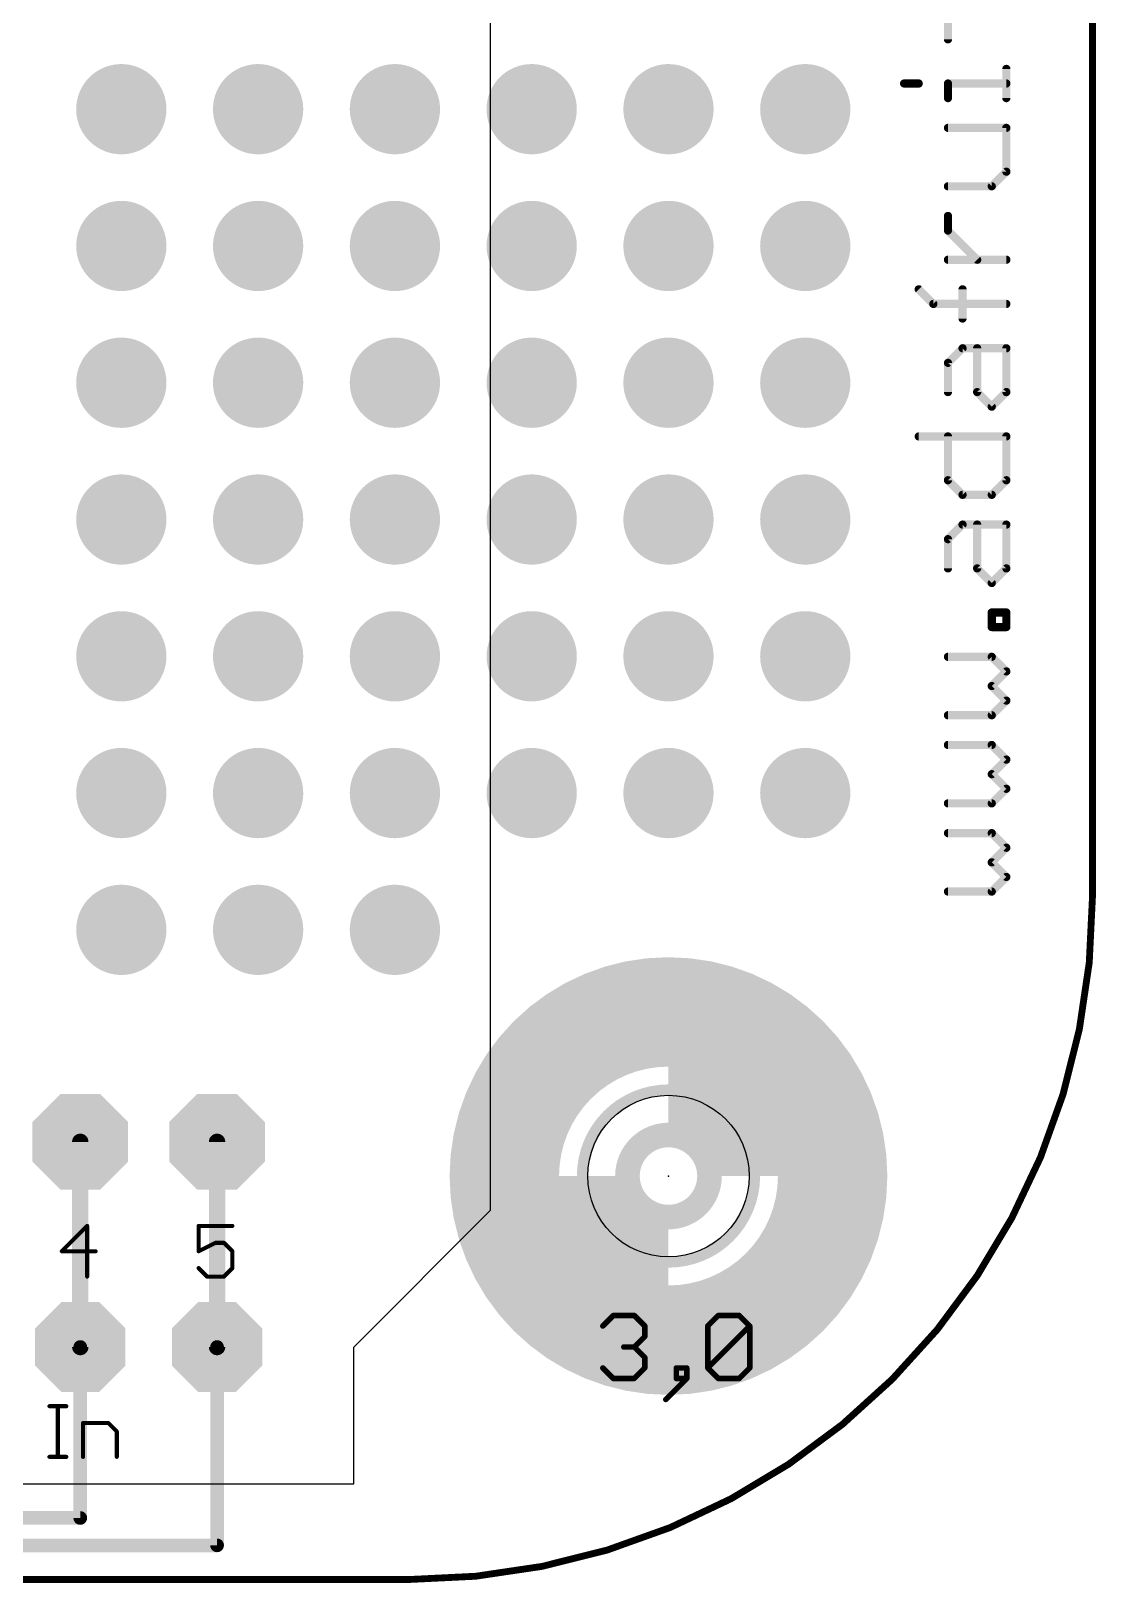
# Model space of a CAD drawing. Extents: x -0.4 to 91.5, y -0.3 to 57.4.
# Drawn here: x 71.73 to 91.5, y -0.06 to 28.76 of the extents above; entities that cross this region are included whole.
import ezdxf

# ---------------------------------------------------------------- set-up
doc = ezdxf.new("R2010")
doc.units = 0
for name, color, linetype in [('1', 12, 'CONTINUOUS'), ('17', 110, 'CONTINUOUS'), ('18', 110, 'CONTINUOUS'), ('20', 53, 'CONTINUOUS'), ('21', 253, 'CONTINUOUS'), ('22', 253, 'CONTINUOUS'), ('23', 53, 'CONTINUOUS'), ('39', 12, 'CONTINUOUS'), ('40', 132, 'CONTINUOUS'), ('41', 12, 'CONTINUOUS'), ('42', 132, 'CONTINUOUS'), ('43', 110, 'CONTINUOUS'), ('48', 253, 'CONTINUOUS'), ('51', 253, 'CONTINUOUS')]:
    doc.layers.add(name, color=color, linetype=linetype)

# ---------------------------------------------------------------- blocks, each defined once
blk = doc.blocks.new('RECT')
blk.add_solid([(-0.5, -0.5), (0.5, -0.5), (-0.5, 0.5), (0.5, 0.5)])
blk = doc.blocks.new('OCTAGONP')
at = {"const_width": 0.5}
blk.add_lwpolyline([(-0.25, -0.1036), (-0.25, 0.1036), (-0.1036, 0.25), (0.1036, 0.25), (0.25, 0.1036), (0.25, -0.1036), (0.1036, -0.25), (-0.1036, -0.25), (-0.25, -0.1036), (-0.25, 0.1036)], dxfattribs=at)
blk = doc.blocks.new('ROUNDP')
at = {"const_width": 0.5}
blk.add_lwpolyline([(0, -0.25, 1), (0, 0.25, 1), (0, -0.25)], format="xyb", dxfattribs=at)
blk = doc.blocks.new('ROUNDV')
at = {"const_width": 0.5}
blk.add_lwpolyline([(0, -0.25, 1), (0, 0.25, 1), (0, -0.25)], format="xyb", dxfattribs=at)

msp = doc.modelspace()

# ---------------------------------------------------------------- linework, layer by layer
at = {"layer": '1'}
for points, const_width in [([(72.644, 4.318), (72.644, 8.128)], 0.3048), ([(75.184, 4.318), (75.184, 8.128)], 0.3048), ([(72.644, 1.143), (72.644, 4.318)], 0.254), ([(75.184, 0.635), (75.184, 4.318)], 0.254), ([(42.672, 1.143), (72.644, 1.143)], 0.254), ([(42.418, 0.635), (75.184, 0.635)], 0.254)]:
    msp.add_lwpolyline(points, dxfattribs=dict(at, const_width=const_width))
for points, const_width in [([(72.7202, 8.128, 1), (72.5678, 8.128)], 0.1524), ([(75.2602, 8.128, 1), (75.1078, 8.128)], 0.1524), ([(72.5678, 4.318, 1), (72.7202, 4.318)], 0.1524), ([(72.7075, 4.318, 1), (72.5805, 4.318)], 0.127), ([(75.1078, 4.318, 1), (75.2602, 4.318)], 0.1524), ([(75.2475, 4.318, 1), (75.1205, 4.318)], 0.127), ([(72.5805, 1.143, 1), (72.7075, 1.143)], 0.127), ([(72.644, 1.0795, 1), (72.644, 1.2065)], 0.127), ([(75.1205, 0.635, 1), (75.2475, 0.635)], 0.127), ([(75.184, 0.5715, 1), (75.184, 0.6985)], 0.127)]:
    msp.add_lwpolyline(points, format="xyb", dxfattribs=dict(at, const_width=const_width))
at = {"layer": '20', "const_width": 0.127}
for points in [[(91.44, 44.196), (91.44, 12.7)], [(78.74, 0), (12.7, 0)]]:
    msp.add_lwpolyline(points, dxfattribs=at)
at = {"layer": '20'}
for points, const_width in [([(78.74, 0, 0.4142), (91.44, 12.7)], 0.127), ([(91.4718, 12.7, 1), (91.4082, 12.7)], 0.0635), ([(91.4082, 12.7, 1), (91.4718, 12.7)], 0.0635), ([(78.74, 0.0318, 1), (78.74, -0.0318)], 0.0635), ([(78.74, -0.0318, 1), (78.74, 0.0318)], 0.0635)]:
    msp.add_lwpolyline(points, format="xyb", dxfattribs=dict(at, const_width=const_width))
msp.add_circle((83.566, 7.493), 1.5, dxfattribs=at)
at = {"layer": '21'}
for points, const_width in [([(88.7551, 28.602), (88.7551, 29.1444)], 0.1524), ([(89.8398, 27.5106), (89.8398, 28.0529)], 0.1524), ([(87.9416, 27.7818), (88.2128, 27.7818)], 0.1524), ([(88.7551, 27.5106), (88.7551, 27.7818)], 0.1524), ([(88.7551, 27.7818), (89.8398, 27.7818)], 0.1524), ([(89.8398, 26.9581), (88.7551, 26.9581)], 0.1524), ([(89.8398, 26.1446), (89.8398, 26.9581)], 0.1524), ([(88.7551, 25.8735), (89.5686, 25.8735)], 0.1524), ([(89.5686, 25.8735), (89.8398, 26.1446)], 0.1524), ([(88.7551, 25.0515), (88.7551, 25.3226)], 0.1524), ([(89.2975, 24.5092), (88.7551, 25.0515)], 0.1524), ([(89.8398, 24.5092), (88.7551, 24.5092)], 0.1524), ([(88.484, 23.6889), (88.2128, 23.96)], 0.1524), ([(89.0263, 23.4177), (89.0263, 23.96)], 0.1524), ([(89.8398, 23.6889), (88.484, 23.6889)], 0.1524), ([(88.7551, 22.5941), (89.0263, 22.8652)], 0.1524), ([(89.0263, 22.8652), (89.8398, 22.8652)], 0.1524), ([(89.2975, 22.0517), (89.2975, 22.8652)], 0.1524), ([(89.8398, 22.8652), (89.8398, 22.0517)], 0.1524), ([(88.7551, 22.0517), (88.7551, 22.5941)], 0.1524), ([(89.5686, 21.7806), (89.2975, 22.0517)], 0.1524), ([(89.8398, 22.0517), (89.5686, 21.7806)], 0.1524), ([(88.2128, 21.2281), (89.8398, 21.2281)], 0.1524), ([(88.7551, 20.4146), (88.7551, 21.2281)], 0.1524), ([(89.8398, 21.2281), (89.8398, 20.4146)], 0.1524), ([(89.0263, 20.1434), (88.7551, 20.4146)], 0.1524), ([(89.8398, 20.4146), (89.5686, 20.1434)], 0.1524), ([(89.5686, 20.1434), (89.0263, 20.1434)], 0.1524), ([(88.7551, 19.3197), (89.0263, 19.5909)], 0.1524), ([(89.0263, 19.5909), (89.8398, 19.5909)], 0.1524), ([(89.2975, 18.7774), (89.2975, 19.5909)], 0.1524), ([(89.8398, 19.5909), (89.8398, 18.7774)], 0.1524), ([(88.7551, 18.7774), (88.7551, 19.3197)], 0.1524), ([(89.5686, 18.5062), (89.2975, 18.7774)], 0.1524), ([(89.8398, 18.7774), (89.5686, 18.5062)], 0.1524), ([(89.5686, 17.6877), (89.5686, 17.9588)], 0.1524), ([(89.5686, 17.9588), (89.8398, 17.9588)], 0.1524), ([(89.8398, 17.9588), (89.8398, 17.6877)], 0.1524), ([(89.8398, 17.6877), (89.5686, 17.6877)], 0.1524), ([(89.5686, 17.1352), (88.7551, 17.1352)], 0.1524), ([(89.8398, 16.864), (89.5686, 17.1352)], 0.1524), ([(89.5686, 16.5928), (89.8398, 16.864)], 0.1524), ([(89.8398, 16.3217), (89.5686, 16.5928)], 0.1524), ([(89.5686, 16.0505), (89.8398, 16.3217)], 0.1524), ([(88.7551, 16.0505), (89.5686, 16.0505)], 0.1524), ([(89.5686, 15.498), (88.7551, 15.498)], 0.1524), ([(89.8398, 15.2269), (89.5686, 15.498)], 0.1524), ([(89.5686, 14.9557), (89.8398, 15.2269)], 0.1524), ([(89.8398, 14.6845), (89.5686, 14.9557)], 0.1524), ([(89.5686, 14.4134), (89.8398, 14.6845)], 0.1524), ([(88.7551, 14.4134), (89.5686, 14.4134)], 0.1524), ([(89.5686, 13.8609), (88.7551, 13.8609)], 0.1524), ([(89.8398, 13.5897), (89.5686, 13.8609)], 0.1524), ([(89.5686, 13.3185), (89.8398, 13.5897)], 0.1524), ([(89.8398, 13.0474), (89.5686, 13.3185)], 0.1524), ([(89.5686, 12.7762), (89.8398, 13.0474)], 0.1524), ([(88.7551, 12.7762), (89.5686, 12.7762)], 0.1524), ([(72.7714, 6.5667), (72.3011, 6.0964)], 0.0762), ([(72.7714, 5.6261), (72.7714, 6.5667)], 0.0762), ([(75.4682, 6.5667), (74.8411, 6.5667)], 0.0762), ([(74.8411, 6.5667), (74.8411, 6.0964)], 0.0762), ([(72.3011, 6.0964), (72.9282, 6.0964)], 0.0762), ([(74.8411, 6.0964), (75.1546, 6.2532)], 0.0762), ([(75.1546, 6.2532), (75.3114, 6.2532)], 0.0762), ([(75.3114, 6.2532), (75.4682, 6.0964)], 0.0762), ([(75.4682, 6.0964), (75.4682, 5.7829)], 0.0762), ([(74.9979, 5.6261), (74.8411, 5.7829)], 0.0762), ([(75.4682, 5.7829), (75.3114, 5.6261)], 0.0762), ([(75.3114, 5.6261), (74.9979, 5.6261)], 0.0762), ([(72.071, 3.219), (72.3845, 3.219)], 0.0762), ([(72.2278, 2.2784), (72.2278, 3.219)], 0.0762), ([(72.6947, 2.2784), (72.6947, 2.9055)], 0.0762), ([(72.6947, 2.9055), (73.165, 2.9055)], 0.0762), ([(73.165, 2.9055), (73.3217, 2.7487)], 0.0762), ([(73.3217, 2.7487), (73.3217, 2.2784)], 0.0762), ([(72.071, 2.2784), (72.3845, 2.2784)], 0.0762)]:
    msp.add_lwpolyline(points, dxfattribs=dict(at, const_width=const_width))
for points, const_width in [([(88.717, 28.602, 1), (88.7932, 28.602)], 0.0762), ([(89.8779, 28.0529, 1), (89.8017, 28.0529)], 0.0762), ([(87.9416, 27.8199, 1), (87.9416, 27.7437)], 0.0762), ([(88.2128, 27.7437, 1), (88.2128, 27.8199)], 0.0762), ([(88.7932, 27.7818, 1), (88.717, 27.7818)], 0.0762), ([(88.7551, 27.8199, 1), (88.7551, 27.7437)], 0.0762), ([(89.8398, 27.7437, 1), (89.8398, 27.8199)], 0.0762), ([(88.717, 27.5106, 1), (88.7932, 27.5106)], 0.0762), ([(89.8017, 27.5106, 1), (89.8779, 27.5106)], 0.0762), ([(88.7551, 26.9962, 1), (88.7551, 26.92)], 0.0762), ([(89.8779, 26.9581, 1), (89.8017, 26.9581)], 0.0762), ([(89.8398, 26.92, 1), (89.8398, 26.9962)], 0.0762), ([(88.7551, 25.9116, 1), (88.7551, 25.8354)], 0.0762), ([(89.5417, 25.9004, 1), (89.5956, 25.8465)], 0.0762), ([(89.5686, 25.8354, 1), (89.5686, 25.9116)], 0.0762), ([(89.8017, 26.1446, 1), (89.8779, 26.1446)], 0.0762), ([(89.8667, 26.1177, 1), (89.8129, 26.1716)], 0.0762), ([(88.7932, 25.3226, 1), (88.717, 25.3226)], 0.0762), ([(88.7821, 25.0784, 1), (88.7282, 25.0245)], 0.0762), ([(88.717, 25.0515, 1), (88.7932, 25.0515)], 0.0762), ([(88.7551, 24.5473, 1), (88.7551, 24.4711)], 0.0762), ([(89.2705, 24.4822, 1), (89.3244, 24.5361)], 0.0762), ([(89.8398, 24.4711, 1), (89.8398, 24.5473)], 0.0762), ([(88.2398, 23.987, 1), (88.1859, 23.9331)], 0.0762), ([(89.0644, 23.96, 1), (88.9882, 23.96)], 0.0762), ([(88.484, 23.727, 1), (88.484, 23.6508)], 0.0762), ([(88.457, 23.6619, 1), (88.5109, 23.7158)], 0.0762), ([(89.8398, 23.6508, 1), (89.8398, 23.727)], 0.0762), ([(88.9882, 23.4177, 1), (89.0644, 23.4177)], 0.0762), ([(89.0263, 22.9033, 1), (89.0263, 22.8271)], 0.0762), ([(89.0532, 22.8383, 1), (88.9994, 22.8922)], 0.0762), ([(89.3356, 22.8652, 1), (89.2594, 22.8652)], 0.0762), ([(89.8779, 22.8652, 1), (89.8017, 22.8652)], 0.0762), ([(89.8398, 22.8271, 1), (89.8398, 22.9033)], 0.0762), ([(88.7932, 22.5941, 1), (88.717, 22.5941)], 0.0762), ([(88.7282, 22.621, 1), (88.7821, 22.5671)], 0.0762), ([(88.717, 22.0517, 1), (88.7932, 22.0517)], 0.0762), ([(89.3244, 22.0787, 1), (89.2705, 22.0248)], 0.0762), ([(89.2594, 22.0517, 1), (89.3356, 22.0517)], 0.0762), ([(89.8017, 22.0517, 1), (89.8779, 22.0517)], 0.0762), ([(89.8667, 22.0248, 1), (89.8129, 22.0787)], 0.0762), ([(89.5417, 21.8075, 1), (89.5956, 21.7536)], 0.0762), ([(89.5417, 21.7536, 1), (89.5956, 21.8075)], 0.0762), ([(88.2128, 21.2662, 1), (88.2128, 21.19)], 0.0762), ([(88.7932, 21.2281, 1), (88.717, 21.2281)], 0.0762), ([(89.8779, 21.2281, 1), (89.8017, 21.2281)], 0.0762), ([(89.8398, 21.19, 1), (89.8398, 21.2662)], 0.0762), ([(88.7821, 20.4415, 1), (88.7282, 20.3876)], 0.0762), ([(89.8667, 20.3876, 1), (89.8129, 20.4415)], 0.0762), ([(88.717, 20.4146, 1), (88.7932, 20.4146)], 0.0762), ([(89.0263, 20.1815, 1), (89.0263, 20.1053)], 0.0762), ([(88.9994, 20.1165, 1), (89.0532, 20.1703)], 0.0762), ([(89.5417, 20.1703, 1), (89.5956, 20.1165)], 0.0762), ([(89.5686, 20.1053, 1), (89.5686, 20.1815)], 0.0762), ([(89.8017, 20.4146, 1), (89.8779, 20.4146)], 0.0762), ([(89.0263, 19.629, 1), (89.0263, 19.5528)], 0.0762), ([(89.0532, 19.564, 1), (88.9994, 19.6178)], 0.0762), ([(89.3356, 19.5909, 1), (89.2594, 19.5909)], 0.0762), ([(89.8779, 19.5909, 1), (89.8017, 19.5909)], 0.0762), ([(89.8398, 19.5528, 1), (89.8398, 19.629)], 0.0762), ([(88.7932, 19.3197, 1), (88.717, 19.3197)], 0.0762), ([(88.7282, 19.3467, 1), (88.7821, 19.2928)], 0.0762), ([(88.717, 18.7774, 1), (88.7932, 18.7774)], 0.0762), ([(89.3244, 18.8044, 1), (89.2705, 18.7505)], 0.0762), ([(89.2594, 18.7774, 1), (89.3356, 18.7774)], 0.0762), ([(89.8017, 18.7774, 1), (89.8779, 18.7774)], 0.0762), ([(89.8667, 18.7505, 1), (89.8129, 18.8044)], 0.0762), ([(89.5417, 18.5332, 1), (89.5956, 18.4793)], 0.0762), ([(89.5417, 18.4793, 1), (89.5956, 18.5332)], 0.0762), ([(89.6067, 17.9588, 1), (89.5305, 17.9588)], 0.0762), ([(89.5686, 17.9969, 1), (89.5686, 17.9207)], 0.0762), ([(89.8779, 17.9588, 1), (89.8017, 17.9588)], 0.0762), ([(89.8398, 17.9207, 1), (89.8398, 17.9969)], 0.0762), ([(89.5686, 17.7258, 1), (89.5686, 17.6496)], 0.0762), ([(89.5305, 17.6877, 1), (89.6067, 17.6877)], 0.0762), ([(89.8017, 17.6877, 1), (89.8779, 17.6877)], 0.0762), ([(89.8398, 17.6496, 1), (89.8398, 17.7258)], 0.0762), ([(88.7551, 17.1733, 1), (88.7551, 17.0971)], 0.0762), ([(89.5956, 17.1621, 1), (89.5417, 17.1082)], 0.0762), ([(89.5686, 17.0971, 1), (89.5686, 17.1733)], 0.0762), ([(89.8667, 16.8371, 1), (89.8129, 16.8909)], 0.0762), ([(89.8129, 16.8371, 1), (89.8667, 16.8909)], 0.0762), ([(89.5956, 16.6198, 1), (89.5417, 16.5659)], 0.0762), ([(89.5417, 16.6198, 1), (89.5956, 16.5659)], 0.0762), ([(89.8667, 16.2947, 1), (89.8129, 16.3486)], 0.0762), ([(89.8129, 16.2947, 1), (89.8667, 16.3486)], 0.0762), ([(88.7551, 16.0886, 1), (88.7551, 16.0124)], 0.0762), ([(89.5417, 16.0775, 1), (89.5956, 16.0236)], 0.0762), ([(89.5686, 16.0124, 1), (89.5686, 16.0886)], 0.0762), ([(88.7551, 15.5361, 1), (88.7551, 15.4599)], 0.0762), ([(89.5956, 15.525, 1), (89.5417, 15.4711)], 0.0762), ([(89.5686, 15.4599, 1), (89.5686, 15.5361)], 0.0762), ([(89.8667, 15.1999, 1), (89.8129, 15.2538)], 0.0762), ([(89.8129, 15.1999, 1), (89.8667, 15.2538)], 0.0762), ([(89.5956, 14.9826, 1), (89.5417, 14.9287)], 0.0762), ([(89.5417, 14.9826, 1), (89.5956, 14.9287)], 0.0762), ([(89.8667, 14.6576, 1), (89.8129, 14.7115)], 0.0762), ([(89.8129, 14.6576, 1), (89.8667, 14.7115)], 0.0762), ([(88.7551, 14.4515, 1), (88.7551, 14.3753)], 0.0762), ([(89.5417, 14.4403, 1), (89.5956, 14.3864)], 0.0762), ([(89.5686, 14.3753, 1), (89.5686, 14.4515)], 0.0762), ([(88.7551, 13.899, 1), (88.7551, 13.8228)], 0.0762), ([(89.5956, 13.8878, 1), (89.5417, 13.8339)], 0.0762), ([(89.5686, 13.8228, 1), (89.5686, 13.899)], 0.0762), ([(89.8667, 13.5628, 1), (89.8129, 13.6166)], 0.0762), ([(89.8129, 13.5628, 1), (89.8667, 13.6166)], 0.0762), ([(89.5956, 13.3455, 1), (89.5417, 13.2916)], 0.0762), ([(89.5417, 13.3455, 1), (89.5956, 13.2916)], 0.0762), ([(89.8667, 13.0204, 1), (89.8129, 13.0743)], 0.0762), ([(89.8129, 13.0204, 1), (89.8667, 13.0743)], 0.0762), ([(88.7551, 12.8143, 1), (88.7551, 12.7381)], 0.0762), ([(89.5417, 12.8031, 1), (89.5956, 12.7493)], 0.0762), ([(89.5686, 12.7381, 1), (89.5686, 12.8143)], 0.0762), ([(83.566, 4.064, 1), (83.566, 10.922, 1), (83.566, 4.064)], 0.1524), ([(83.566, 5.893, 1), (83.566, 9.093, 1), (83.566, 5.893)], 0.2032), ([(72.7904, 6.5667, 1), (72.7524, 6.5667)], 0.0381), ([(72.7849, 6.5532, 1), (72.7579, 6.5802)], 0.0381), ([(74.8411, 6.5858, 1), (74.8411, 6.5477)], 0.0381), ([(74.8601, 6.5667, 1), (74.8221, 6.5667)], 0.0381), ([(75.4682, 6.5477, 1), (75.4682, 6.5858)], 0.0381), ([(72.3011, 6.1155, 1), (72.3011, 6.0774)], 0.0381), ([(72.2876, 6.1099, 1), (72.3146, 6.0829)], 0.0381), ([(72.9282, 6.0774, 1), (72.9282, 6.1155)], 0.0381), ([(74.8326, 6.1134, 1), (74.8496, 6.0794)], 0.0381), ([(74.8221, 6.0964, 1), (74.8601, 6.0964)], 0.0381), ([(75.1546, 6.2722, 1), (75.1546, 6.2341)], 0.0381), ([(75.1632, 6.2361, 1), (75.1461, 6.2702)], 0.0381), ([(75.3249, 6.2666, 1), (75.2979, 6.2397)], 0.0381), ([(75.3114, 6.2341, 1), (75.3114, 6.2722)], 0.0381), ([(75.4872, 6.0964, 1), (75.4491, 6.0964)], 0.0381), ([(75.4547, 6.0829, 1), (75.4816, 6.1099)], 0.0381), ([(74.8546, 5.7963, 1), (74.8276, 5.7694)], 0.0381), ([(75.4491, 5.7829, 1), (75.4872, 5.7829)], 0.0381), ([(75.4816, 5.7694, 1), (75.4547, 5.7963)], 0.0381), ([(72.7524, 5.6261, 1), (72.7904, 5.6261)], 0.0381), ([(74.9979, 5.6452, 1), (74.9979, 5.6071)], 0.0381), ([(74.9844, 5.6126, 1), (75.0113, 5.6396)], 0.0381), ([(75.2979, 5.6396, 1), (75.3249, 5.6126)], 0.0381), ([(75.3114, 5.6071, 1), (75.3114, 5.6452)], 0.0381), ([(72.071, 3.2381, 1), (72.071, 3.2)], 0.0381), ([(72.2468, 3.219, 1), (72.2087, 3.219)], 0.0381), ([(72.3845, 3.2, 1), (72.3845, 3.2381)], 0.0381), ([(72.7137, 2.9055, 1), (72.6756, 2.9055)], 0.0381), ([(72.6947, 2.9245, 1), (72.6947, 2.8864)], 0.0381), ([(73.1784, 2.9189, 1), (73.1515, 2.892)], 0.0381), ([(73.165, 2.8864, 1), (73.165, 2.9245)], 0.0381), ([(73.3408, 2.7487, 1), (73.3027, 2.7487)], 0.0381), ([(73.3083, 2.7352, 1), (73.3352, 2.7622)], 0.0381), ([(72.071, 2.2974, 1), (72.071, 2.2593)], 0.0381), ([(72.3845, 2.2593, 1), (72.3845, 2.2974)], 0.0381), ([(72.2087, 2.2784, 1), (72.2468, 2.2784)], 0.0381), ([(72.6756, 2.2784, 1), (72.7137, 2.2784)], 0.0381), ([(73.3027, 2.2784, 1), (73.3408, 2.2784)], 0.0381)]:
    msp.add_lwpolyline(points, format="xyb", dxfattribs=dict(at, const_width=const_width))
at = {"layer": '22'}
for p, q in [((80.264, 6.858), (80.264, 39.624)), ((77.724, 4.318), (80.264, 6.858)), ((77.724, 1.778), (77.724, 4.318)), ((11.684, 1.778), (77.724, 1.778))]:
    msp.add_line(p, q, dxfattribs=at)
at = {"layer": '23'}
msp.add_point((83.566, 7.493), dxfattribs=at)
at = {"layer": '39', "const_width": 2.032}
msp.add_lwpolyline([(83.566, 4.445, 1), (83.566, 10.541, 1), (83.566, 4.445)], format="xyb", dxfattribs=at)
at = {"layer": '40', "const_width": 2.032}
msp.add_lwpolyline([(83.566, 4.445, 1), (83.566, 10.541, 1), (83.566, 4.445)], format="xyb", dxfattribs=at)
at = {"layer": '41', "const_width": 2.032}
msp.add_lwpolyline([(83.566, 4.445, 1), (83.566, 10.541, 1), (83.566, 4.445)], format="xyb", dxfattribs=at)
at = {"layer": '42', "const_width": 2.032}
msp.add_lwpolyline([(83.566, 4.445, 1), (83.566, 10.541, 1), (83.566, 4.445)], format="xyb", dxfattribs=at)
at = {"layer": '43', "const_width": 2.032}
msp.add_lwpolyline([(83.566, 4.445, 1), (83.566, 10.541, 1), (83.566, 4.445)], format="xyb", dxfattribs=at)
at = {"layer": '48', "const_width": 0.1016}
for points in [[(82.3468, 4.7083), (82.5417, 4.9032)], [(82.5417, 4.9032), (82.9315, 4.9032)], [(82.9315, 4.9032), (83.1264, 4.7083)], [(84.2958, 4.7083), (84.4907, 4.9032)], [(84.4907, 4.9032), (84.8805, 4.9032)], [(84.8805, 4.9032), (85.0754, 4.7083)], [(83.1264, 4.7083), (83.1264, 4.5134)], [(84.2958, 3.9287), (84.2958, 4.7083)], [(84.2958, 3.9287), (85.0754, 4.7083)], [(85.0754, 4.7083), (85.0754, 3.9287)], [(82.9315, 4.3185), (82.7366, 4.3185)], [(83.1264, 4.5134), (82.9315, 4.3185)], [(82.9315, 4.3185), (83.1264, 4.1236)], [(83.1264, 4.1236), (83.1264, 3.9287)], [(82.5417, 3.7338), (82.3468, 3.9287)], [(82.9315, 3.7338), (82.5417, 3.7338)], [(83.1264, 3.9287), (82.9315, 3.7338)], [(83.5162, 3.344), (83.906, 3.7338)], [(83.906, 3.9287), (83.7111, 3.9287)], [(83.7111, 3.9287), (83.7111, 3.7338)], [(83.7111, 3.7338), (83.906, 3.7338)], [(83.906, 3.7338), (83.906, 3.9287)], [(84.4907, 3.7338), (84.2958, 3.9287)], [(84.8805, 3.7338), (84.4907, 3.7338)], [(85.0754, 3.9287), (84.8805, 3.7338)]]:
    msp.add_lwpolyline(points, dxfattribs=at)
at = {"layer": '48', "const_width": 0.0508}
for points in [[(82.5417, 4.9286, 1), (82.5417, 4.8778)], [(82.5597, 4.8852, 1), (82.5237, 4.9212)], [(82.9495, 4.9212, 1), (82.9135, 4.8852)], [(82.9315, 4.8778, 1), (82.9315, 4.9286)], [(84.4907, 4.9286, 1), (84.4907, 4.8778)], [(84.5087, 4.8852, 1), (84.4727, 4.9212)], [(84.8985, 4.9212, 1), (84.8625, 4.8852)], [(84.8805, 4.8778, 1), (84.8805, 4.9286)], [(82.3288, 4.7263, 1), (82.3648, 4.6903)], [(83.1518, 4.7083, 1), (83.101, 4.7083)], [(83.1084, 4.6903, 1), (83.1444, 4.7263)], [(84.2778, 4.7263, 1), (84.3138, 4.6903)], [(84.3212, 4.7083, 1), (84.2704, 4.7083)], [(85.1008, 4.7083, 1), (85.05, 4.7083)], [(85.0934, 4.6903, 1), (85.0574, 4.7263)], [(85.0574, 4.6903, 1), (85.0934, 4.7263)], [(82.7366, 4.3439, 1), (82.7366, 4.2931)], [(82.9495, 4.3365, 1), (82.9135, 4.3005)], [(82.9135, 4.3365, 1), (82.9495, 4.3005)], [(82.9315, 4.2931, 1), (82.9315, 4.3439)], [(83.101, 4.5134, 1), (83.1518, 4.5134)], [(83.1444, 4.4954, 1), (83.1084, 4.5314)], [(83.1518, 4.1236, 1), (83.101, 4.1236)], [(83.1084, 4.1056, 1), (83.1444, 4.1416)], [(82.3648, 3.9467, 1), (82.3288, 3.9107)], [(82.5417, 3.7592, 1), (82.5417, 3.7084)], [(82.5237, 3.7158, 1), (82.5597, 3.7518)], [(82.9135, 3.7518, 1), (82.9495, 3.7158)], [(82.9315, 3.7084, 1), (82.9315, 3.7592)], [(83.101, 3.9287, 1), (83.1518, 3.9287)], [(83.1444, 3.9107, 1), (83.1084, 3.9467)], [(83.7111, 3.9541, 1), (83.7111, 3.9033)], [(83.7365, 3.9287, 1), (83.6857, 3.9287)], [(83.7111, 3.7592, 1), (83.7111, 3.7084)], [(83.6857, 3.7338, 1), (83.7365, 3.7338)], [(83.9314, 3.9287, 1), (83.8806, 3.9287)], [(83.8806, 3.7338, 1), (83.9314, 3.7338)], [(83.924, 3.7158, 1), (83.888, 3.7518)], [(83.906, 3.9033, 1), (83.906, 3.9541)], [(83.906, 3.7084, 1), (83.906, 3.7592)], [(84.3138, 3.9467, 1), (84.2778, 3.9107)], [(84.2778, 3.9467, 1), (84.3138, 3.9107)], [(84.2704, 3.9287, 1), (84.3212, 3.9287)], [(84.4907, 3.7592, 1), (84.4907, 3.7084)], [(84.4727, 3.7158, 1), (84.5087, 3.7518)], [(84.8625, 3.7518, 1), (84.8985, 3.7158)], [(84.8805, 3.7084, 1), (84.8805, 3.7592)], [(85.05, 3.9287, 1), (85.1008, 3.9287)], [(85.0934, 3.9107, 1), (85.0574, 3.9467)], [(83.4982, 3.362, 1), (83.5342, 3.326)]]:
    msp.add_lwpolyline(points, format="xyb", dxfattribs=at)
at = {"layer": '51'}
for points, const_width in [([(85.725, 7.493, 0.4142), (83.566, 9.652)], 2.4892), ([(81.407, 7.493, 0.4142), (83.566, 5.334)], 2.4892), ([(83.566, 6.731, 1), (83.566, 8.255, 1), (83.566, 6.731)], 0.4572)]:
    msp.add_lwpolyline(points, format="xyb", dxfattribs=dict(at, const_width=const_width))

# ---------------------------------------------------------------- block references
at = {"layer": '17', "rotation": 90}
for name, p, xscale, yscale in [('OCTAGONP', (72.644, 8.128), 1.778, 1.778), ('OCTAGONP', (72.644, 8.128), 1.778, 1.778), ('OCTAGONP', (75.184, 8.128), 1.778, 1.778), ('OCTAGONP', (75.184, 8.128), 1.778, 1.778), ('ROUNDP', (72.644, 8.128), 1.524, 1.524), ('ROUNDP', (75.184, 8.128), 1.524, 1.524)]:
    msp.add_blockref(name, p, dxfattribs=dict(at, xscale=xscale, yscale=yscale))
at = {"layer": '17'}
for name, p, xscale, yscale in [('OCTAGONP', (72.644, 4.318), 1.6764, 1.6764), ('OCTAGONP', (72.644, 4.318), 1.6764, 1.6764), ('ROUNDP', (72.644, 4.318), 1.508, 1.508), ('OCTAGONP', (75.184, 4.318), 1.6764, 1.6764), ('OCTAGONP', (75.184, 4.318), 1.6764, 1.6764), ('ROUNDP', (75.184, 4.318), 1.508, 1.508)]:
    msp.add_blockref(name, p, dxfattribs=dict(at, xscale=xscale, yscale=yscale))
at = {"layer": '18', "xscale": 1.6764, "yscale": 1.6764}
for p in [(73.406, 27.305), (73.406, 27.305), (75.946, 27.305), (75.946, 27.305), (78.486, 27.305), (78.486, 27.305), (81.026, 27.305), (81.026, 27.305), (83.566, 27.305), (83.566, 27.305), (86.106, 27.305), (86.106, 27.305), (73.406, 24.765), (73.406, 24.765), (75.946, 24.765), (75.946, 24.765), (78.486, 24.765), (78.486, 24.765), (81.026, 24.765), (81.026, 24.765), (83.566, 24.765), (83.566, 24.765), (86.106, 24.765), (86.106, 24.765), (73.406, 22.225), (73.406, 22.225), (75.946, 22.225), (75.946, 22.225), (78.486, 22.225), (78.486, 22.225), (81.026, 22.225), (81.026, 22.225), (83.566, 22.225), (83.566, 22.225), (86.106, 22.225), (86.106, 22.225), (73.406, 19.685), (73.406, 19.685), (75.946, 19.685), (75.946, 19.685), (78.486, 19.685), (78.486, 19.685), (81.026, 19.685), (81.026, 19.685), (83.566, 19.685), (83.566, 19.685), (86.106, 19.685), (86.106, 19.685), (73.406, 17.145), (73.406, 17.145), (75.946, 17.145), (75.946, 17.145), (78.486, 17.145), (78.486, 17.145), (81.026, 17.145), (81.026, 17.145), (83.566, 17.145), (83.566, 17.145), (86.106, 17.145), (86.106, 17.145), (73.406, 14.605), (73.406, 14.605), (75.946, 14.605), (75.946, 14.605), (78.486, 14.605), (78.486, 14.605), (81.026, 14.605), (81.026, 14.605), (83.566, 14.605), (83.566, 14.605), (86.106, 14.605), (86.106, 14.605), (73.406, 12.065), (73.406, 12.065), (75.946, 12.065), (75.946, 12.065), (78.486, 12.065), (78.486, 12.065)]:
    msp.add_blockref('ROUNDV', p, dxfattribs=at)
at = {"layer": '51', "xscale": 0.508, "yscale": 0.508}
for p in [(72.644, 8.128), (75.184, 8.128)]:
    msp.add_blockref('RECT', p, dxfattribs=at)

doc.saveas('drawing.dxf')
